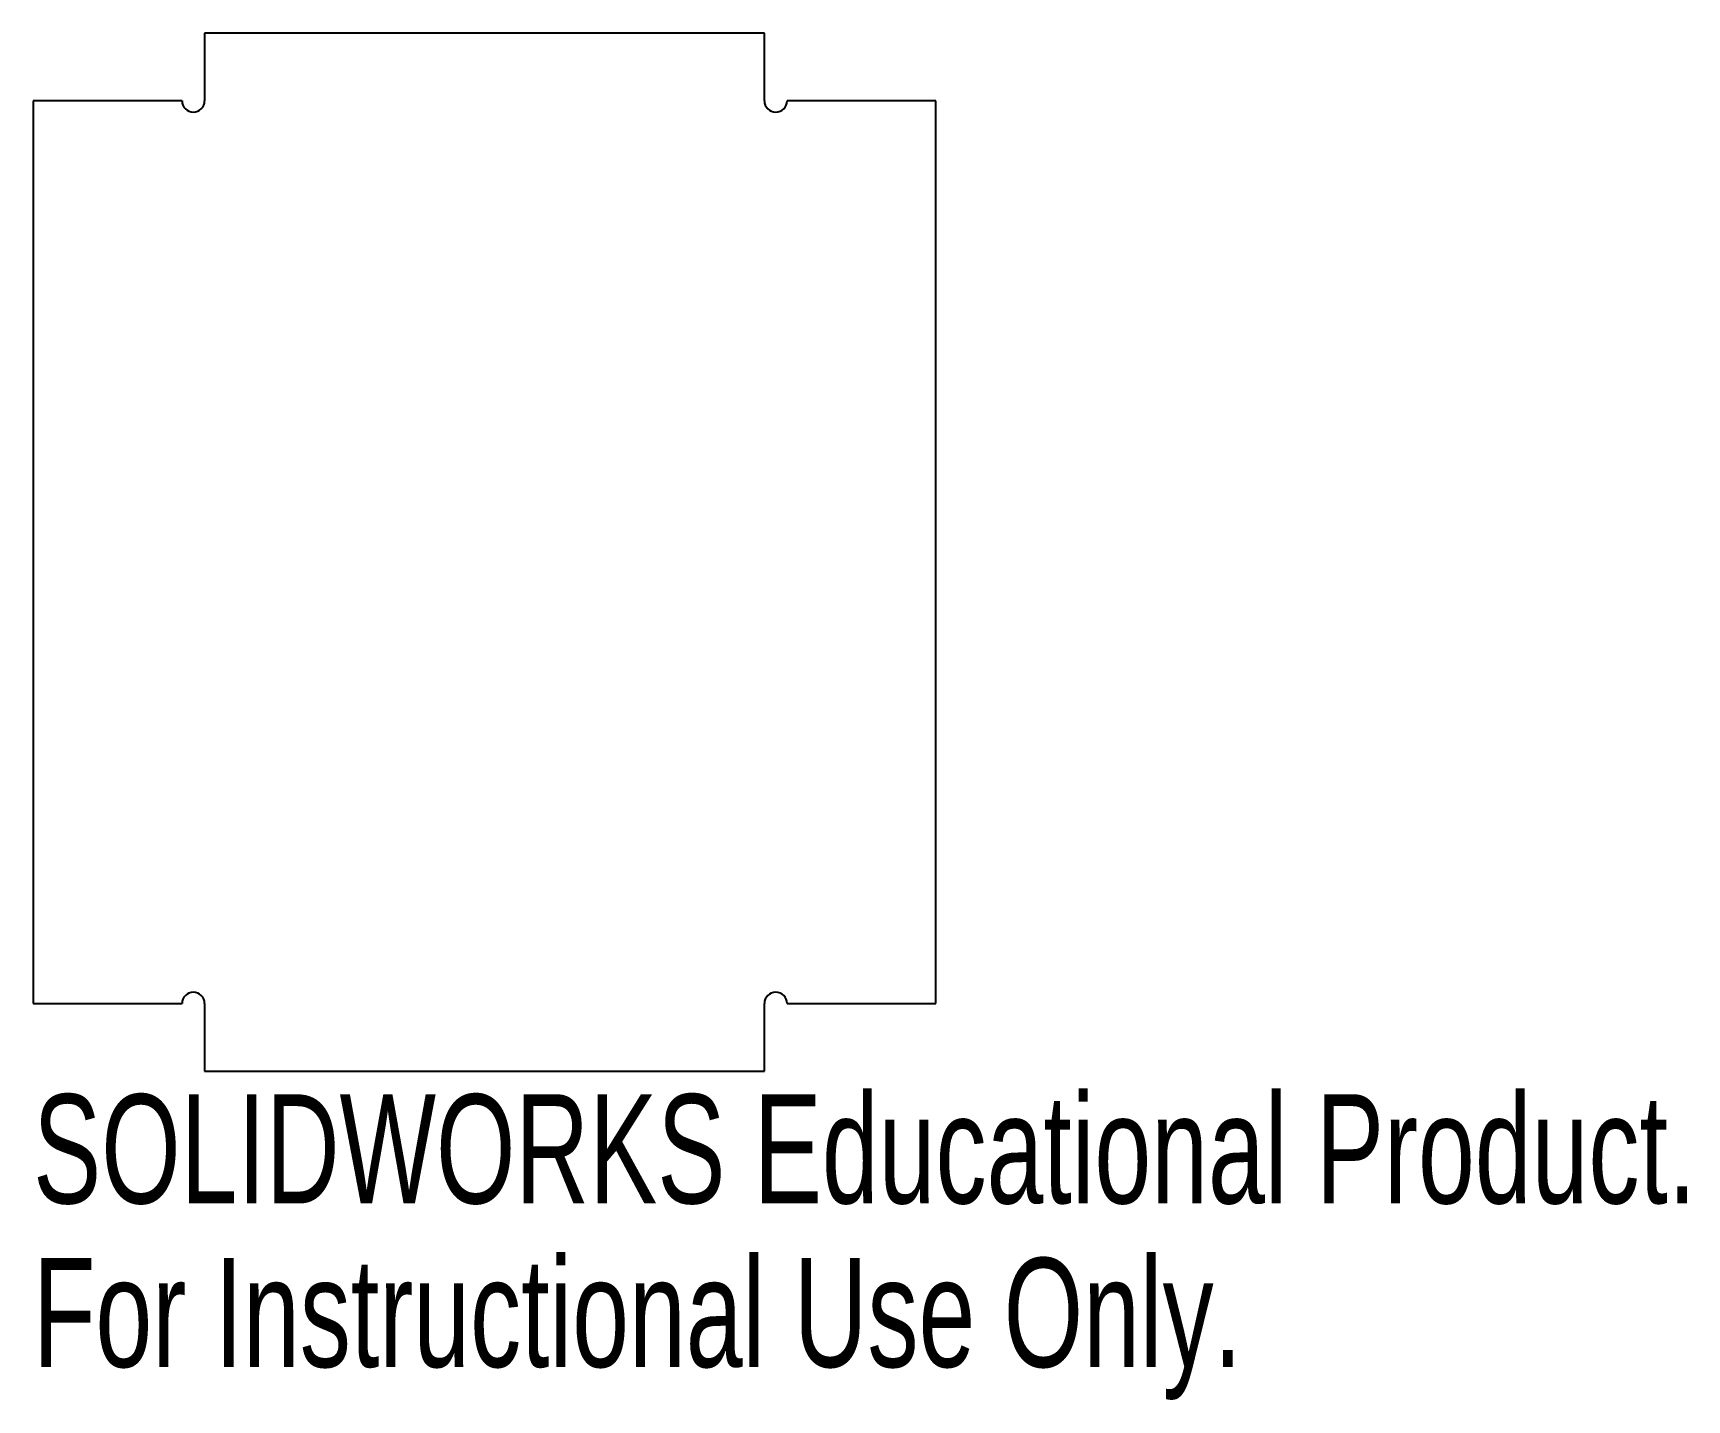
# Model space of a CAD drawing. Header units: millimetres. Extents: x 0 to 73.3, y -17.6 to 43.
import ezdxf

# ---------------------------------------------------------------- set-up
doc = ezdxf.new("R2010")
doc.units = ezdxf.units.MM
doc.styles.add('SLDTEXTSTYLE0', font='TXT', dxfattribs={"width": 0.7})

msp = doc.modelspace()

# ---------------------------------------------------------------- linework, layer by layer
at = {"color": 7, "linetype": 'Continuous', "lineweight": 25}
for p, q in [((32.4, 43), (7.6, 43)), ((7.6, 43), (7.6, 40)), ((32.4, 40), (32.4, 43)), ((0, 40), (0, 0)), ((6.6, 40), (0, 40)), ((40, 40), (33.4, 40)), ((40, 0), (40, 40)), ((0, 0), (6.6, 0)), ((7.6, 0), (7.6, -3)), ((32.4, -3), (32.4, 0)), ((33.4, 0), (40, 0)), ((7.6, -3), (32.4, -3))]:
    msp.add_line(p, q, dxfattribs=at)
for centre, start, end in [((7.1, 40), 180, 0), ((32.9, 40), 180, 0), ((7.1, 0), 0, 180), ((32.9, 0), 0, 180)]:
    msp.add_arc(centre, 0.5, start, end, dxfattribs=at)

# ---------------------------------------------------------------- texts
at = {"color": 7, "linetype": 'Continuous', "char_height": 4.83362, "attachment_point": 1, "style": 'SLDTEXTSTYLE0'}
for s, insert in [('SOLIDWORKS Educational Product.', (0, -4.02)), ('For Instructional Use Only.', (0, -11.27))]:
    msp.add_mtext(s, dxfattribs=dict(at, insert=insert))

doc.saveas('drawing.dxf')
